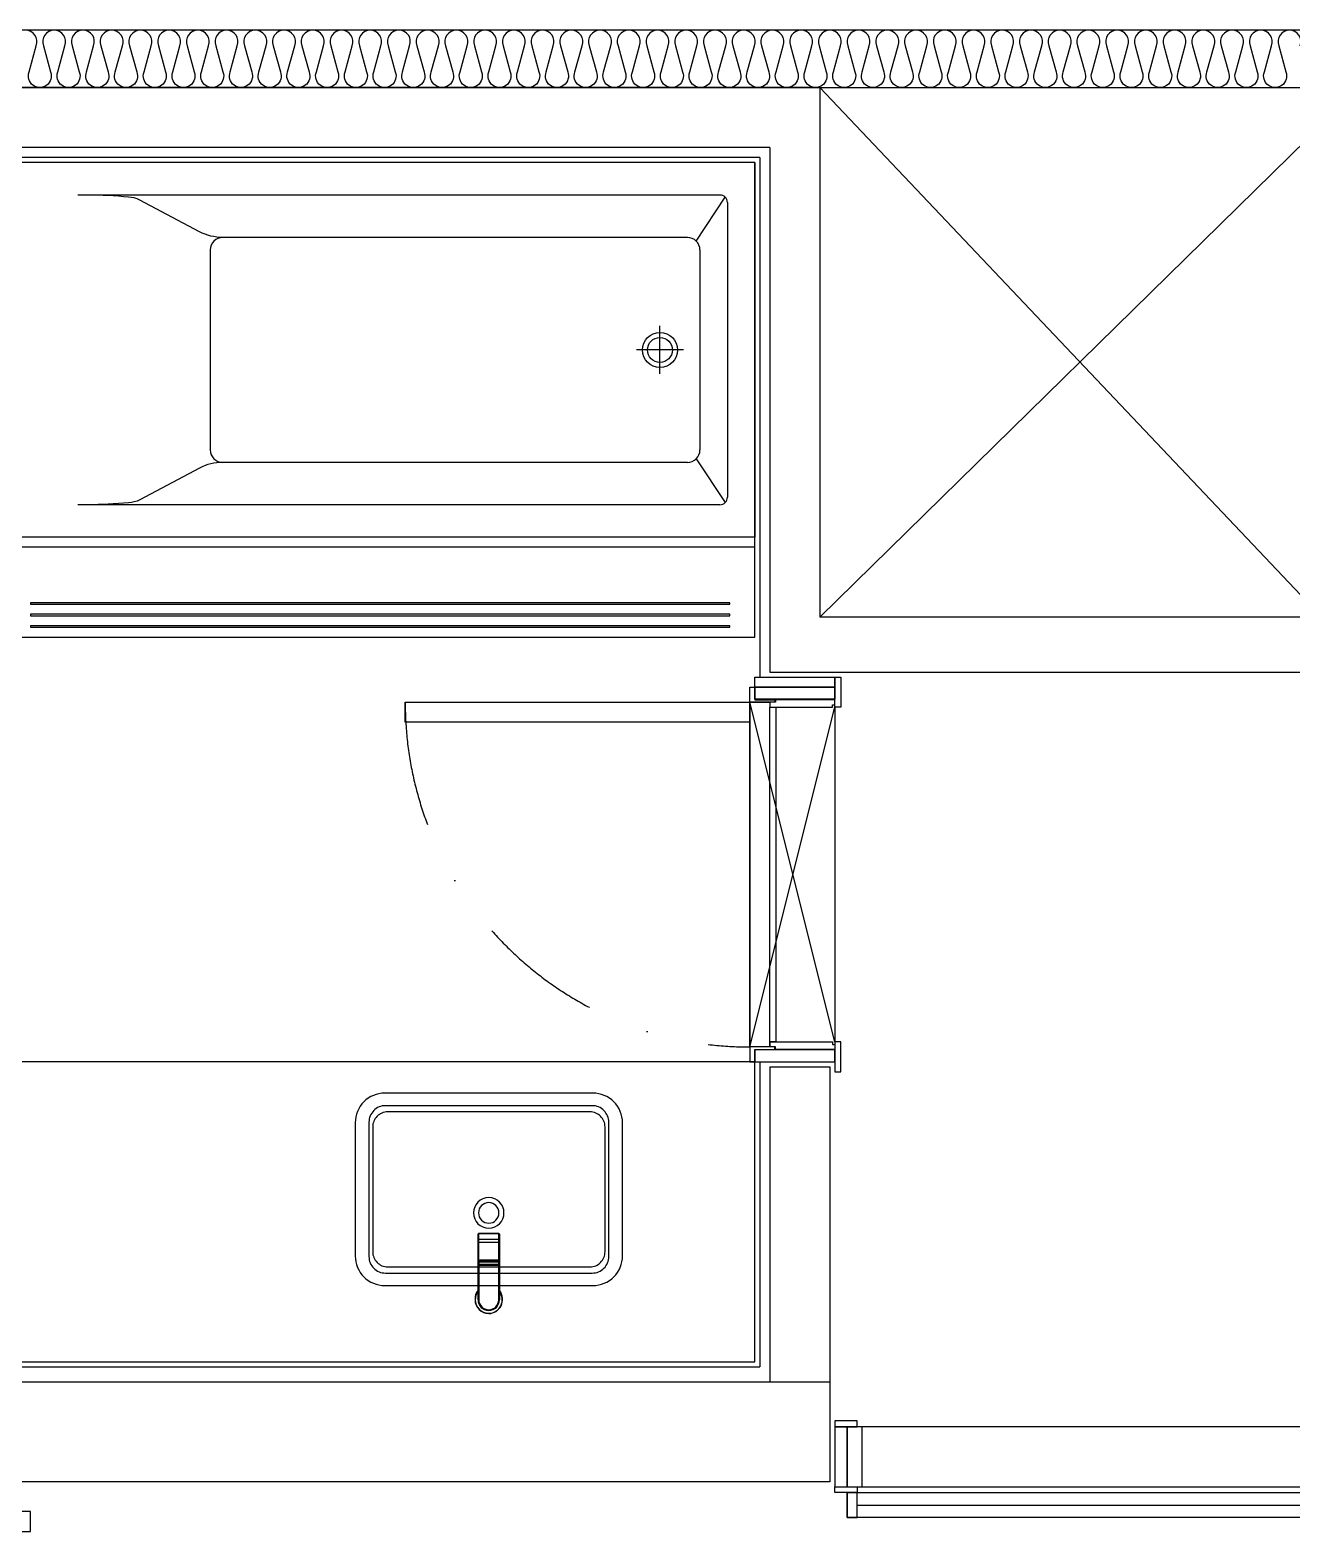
# Model space of a CAD drawing. Header units: millimetres. Extents: x -33000 to 294000, y 0 to 42408.
# Drawn here: x 241031 to 243556, y 16196 to 19210 of the extents above; entities that cross this region are included whole.
import ezdxf

# ---------------------------------------------------------------- set-up
doc = ezdxf.new("R2010")
doc.units = ezdxf.units.MM
doc.header["$LTSCALE"] = 50
doc.linetypes.add('DASHDOTX2', pattern=[2, 1, -0.5, 0, -0.5])
doc.layers.add('arch', color=8, linetype='Continuous')

# ---------------------------------------------------------------- blocks, each defined once
blk = doc.blocks.new('*U273')
at = {"linetype": 'Continuous', "ltscale": 4}
for points in [[(-982.8, 226.5), (-1000.8, 226.5), (-1000.8, 166.5), (-982.8, 166.5)], [(97.2, 176.5), (-842.8, 176.5), (-842.8, 136.5), (97.2, 136.5)], [(-982.8, -813.5), (-1000.8, -813.5), (-1000.8, -753.5), (-982.8, -753.5)]]:
    blk.add_lwpolyline(points, close=True, dxfattribs=at)
for points in [[(-982.8, 226.5), (-982.8, 206.5), (-842.8, 206.5), (-842.8, 226.5), (-982.8, 226.5), (-842.8, 206.5)], [(-982.8, 176.5), (-982.8, 171.5), (-977.8, 171.5), (-977.8, 166.5), (-882.8, 166.5), (-882.8, 176.5), (-982.8, 176.5)], [(-982.8, -763.5), (-982.8, -758.5), (-977.8, -758.5), (-977.8, -753.5), (-882.8, -753.5), (-882.8, -763.5), (-982.8, -763.5)]]:
    blk.add_lwpolyline(points)
for points in [[(-830.8, 226.5), (-830.8, 186.5), (-842.8, 186.5), (-842.8, 226.5)], [(-842.8, 176.5), (-842.8, 206.5), (-982.8, 206.5), (-982.8, 176.5)], [(-982.8, -763.5), (-982.8, 176.5), (-842.8, -763.5), (-842.8, 176.5)], [(-842.8, -763.5), (-842.8, -793.5), (-982.8, -793.5), (-982.8, -763.5)], [(-830.8, -813.5), (-830.8, -773.5), (-842.8, -773.5), (-842.8, -813.5)]]:
    blk.add_lwpolyline(points, close=True)
at = {"linetype": 'DASHDOTX2', "ltscale": 5}
blk.add_arc((-842.8, 176.5), 940, 270, 360, dxfattribs=at)
blk = doc.blocks.new('*U276')
at = {"linetype": 'Continuous', "ltscale": 4}
for points in [[(-12, 770), (-12, 710), (0, 710), (0, 770)], [(0, 726), (160, 726), (160, 750), (0, 750)], [(130, 720), (130, 710), (5, 710), (5, 715), (0, 715), (0, 725), (119, 725), (119, 720)], [(170, 750), (160, 750), (160, 725), (120, 725), (120, 720), (170, 720)], [(860, 30), (170, 30), (170, 70), (860, 70)], [(-12, -20), (-12, 40), (0, 40), (0, -20)], [(130, 30), (130, 40), (5, 40), (5, 35), (0, 35), (0, 25), (119, 25), (119, 30)], [(0, 24), (160, 24), (160, 0), (0, 0)], [(170, 0), (160, 0), (160, 25), (120, 25), (120, 30), (170, 30)]]:
    blk.add_lwpolyline(points, close=True, dxfattribs=at)
blk.add_lwpolyline([(170, 30), (170, 720), (0, 40), (0, 710)], close=True)
for points in [[(170, 30), (130, 30), (130, 40), (118, 40), (118, 710), (130, 710), (130, 720), (170, 720), (170, 30)], [(130, 710), (130, 40)]]:
    blk.add_lwpolyline(points)
at = {"linetype": 'DASHDOTX2', "ltscale": 5}
blk.add_arc((170, 30), 690, 0, 90, dxfattribs=at)
blk = doc.blocks.new('A$C16443C7E')
for p, q in [((0, 750), (-1500, 750)), ((-1500, 750), (-1500, 0)), ((0, 750), (0, 0)), ((-70, 685), (-1355, 685)), ((-117.3, 592.7), (-59.4, 680.6)), ((-55, 670), (-55, 80)), ((-1090, 575), (-1090, 175)), ((-135, 600), (-1065, 600)), ((-110, 575), (-110, 175)), ((-190, 326.9), (-190, 423.1)), ((-142.7, 375), (-237.3, 375)), ((-117.3, 157.3), (-59.4, 69.4)), ((-135, 150), (-1065, 150)), ((-70, 65), (-1355, 65)), ((0, 0), (-1500, 0))]:
    blk.add_line(p, q)
for points in [[(-1065, 600, -0.121757), (-1111.6, 611.5), (-1231.4, 675, 0.117115), (-1253.8, 680.8, 0.020278), (-1335, 685)], [(-1065, 150, 0.121757), (-1111.6, 138.5), (-1231.4, 75, -0.117115), (-1253.8, 69.2, -0.020278), (-1335, 65)]]:
    blk.add_lwpolyline(points, format="xyb")
for radius in [35, 25]:
    blk.add_circle((-190, 375), radius)
for centre, radius, start, end in [((-70, 670), 15, 0, 90), ((-1065, 575), 25, 90, 180), ((-135, 575), 25, 0, 90), ((-1065, 175), 25, 180, 270), ((-135, 175), 25, 270, 0), ((-70, 80), 15, 270, 0)]:
    blk.add_arc(centre, radius, start, end)

msp = doc.modelspace()

# ---------------------------------------------------------------- linework, layer by layer
at = {"layer": 'arch'}
msp.add_line((243666, 19209.6), (239766, 19209.6), dxfattribs=at)
at = {"layer": 'arch', "ltscale": 25}
for p, q in [((242611.2, 19094.6), (239631.2, 19094.6)), ((239771.2, 19094.6), (243781.2, 19094.6)), ((242611.2, 18034.6), (243691.2, 19094.6)), ((243691.2, 17954.6), (242611.2, 19094.6)), ((242611.2, 19094.6), (242611.2, 18034.6)), ((242511.2, 18974.6), (239751.2, 18974.6)), ((242511.2, 18974.6), (242511.2, 17924.6)), ((242491.2, 18954.6), (239771.2, 18954.6)), ((242491.2, 18954.6), (242491.2, 17914.6)), ((242481.2, 18174.6), (240981.2, 18174.6)), ((243691.2, 18034.6), (242611.2, 18034.6)), ((242511.2, 17924.6), (243801.2, 17924.6)), ((242491.2, 17144.6), (242491.2, 16534.6)), ((242511.2, 17134.6), (242511.2, 16504.6)), ((242511.2, 17134.6), (242631.2, 17134.6)), ((242631.2, 17134.6), (242631.2, 16504.6)), ((241927, 16789), (241927, 16800.1)), ((241927, 16784.2), (241927, 16789)), ((241928, 16801.1), (241969, 16801.1)), ((241928, 16801.1), (241928, 16801)), ((241969, 16801), (241928, 16801)), ((241928, 16801), (241928, 16789.9)), ((241928, 16789.9), (241969, 16789.9)), ((241928, 16789.9), (241928, 16784.2)), ((241969, 16801.1), (241969, 16801)), ((241969, 16789.9), (241969, 16801)), ((241969, 16784.2), (241969, 16789.9)), ((241970, 16800.1), (241970, 16789)), ((241970, 16789), (241970, 16784.2)), ((241927, 16668.7), (241927, 16784.2)), ((241927, 16784.2), (241928, 16784.2)), ((241928, 16784.2), (241969, 16784.2)), ((241928, 16784.2), (241928, 16746.4)), ((241969, 16784.2), (241970, 16784.2)), ((241969, 16746.4), (241969, 16784.2)), ((241970, 16784.2), (241970, 16668.7)), ((241927.5, 16743), (241927.5, 16744.9)), ((241927.5, 16740.6), (241927.5, 16743)), ((241927.5, 16737.1), (241927.5, 16740.6)), ((241927.5, 16668.7), (241927.5, 16737.1)), ((241928.5, 16737.1), (241927.5, 16737.1)), ((241928.5, 16742.4), (241928.5, 16740.1)), ((241928.5, 16737.1), (241928.5, 16740.1)), ((241928.5, 16740.1), (241968.5, 16740.1)), ((241928.5, 16737.1), (241928.5, 16668.7)), ((241968.5, 16737.1), (241928.5, 16737.1)), ((241966.5, 16747.6), (241930.5, 16747.6)), ((241930.5, 16747.6), (241930.5, 16747.3)), ((241930.5, 16747.3), (241930.5, 16745.4)), ((241966.5, 16747.3), (241930.5, 16747.3)), ((241930.5, 16745.4), (241930.5, 16744)), ((241930.5, 16745.4), (241966.5, 16745.4)), ((241966.5, 16744), (241930.5, 16744)), ((241966.5, 16747.6), (241966.5, 16747.3)), ((241966.5, 16745.4), (241966.5, 16747.3)), ((241966.5, 16745.4), (241966.5, 16744)), ((241968.5, 16740.1), (241968.5, 16742.4)), ((241968.5, 16737.1), (241968.5, 16740.1)), ((241968.5, 16668.7), (241968.5, 16737.1)), ((241969.5, 16737.1), (241968.5, 16737.1)), ((241969.5, 16744.9), (241969.5, 16743)), ((241969.5, 16743), (241969.5, 16740.6)), ((241969.5, 16737.1), (241969.5, 16740.6)), ((241969.5, 16737.1), (241969.5, 16668.7)), ((241969.9, 16668.7), (241970, 16668.7)), ((241922, 16660.9), (241922, 16661.4)), ((239771.2, 16534.6), (242491.2, 16534.6)), ((239631.2, 16504.6), (242631.2, 16504.6)), ((242631.2, 16504.6), (242631.2, 16304.6)), ((242631.2, 16304.6), (239631.2, 16304.6)), ((242686.2, 16257.6), (243646.2, 16257.6))]:
    msp.add_line(p, q, dxfattribs=at)
msp.add_lwpolyline([(243572.7, 19178.4, 0.524856), (243551.2, 19209.6, 0.524856), (243529.7, 19178.4), (243544, 19125.8, -1.449198), (243501, 19125.8), (243515.2, 19178.4, 0.524856), (243493.7, 19209.6, 0.524856), (243472.2, 19178.4), (243486.5, 19125.8, -1.449198), (243443.5, 19125.8), (243457.7, 19178.4, 0.524856), (243436.2, 19209.6, 0.524856), (243414.7, 19178.4), (243429, 19125.8, -1.449198), (243386, 19125.8), (243400.2, 19178.4, 0.524856), (243378.7, 19209.6, 0.524856), (243357.2, 19178.4), (243371.5, 19125.8, -1.449198), (243328.5, 19125.8), (243342.7, 19178.4, 0.524856), (243321.2, 19209.6, 0.524856), (243299.7, 19178.4), (243314, 19125.8, -1.449198), (243271, 19125.8), (243285.2, 19178.4, 0.524856), (243263.7, 19209.6, 0.524856), (243242.2, 19178.4), (243256.5, 19125.8, -1.449198), (243213.5, 19125.8), (243227.7, 19178.4, 0.524856), (243206.2, 19209.6, 0.524856), (243184.7, 19178.4), (243199, 19125.8, -1.449198), (243156, 19125.8), (243170.2, 19178.4, 0.524856), (243148.7, 19209.6, 0.524856), (243127.2, 19178.4), (243141.5, 19125.8, -1.449198), (243098.5, 19125.8), (243112.7, 19178.4, 0.524856), (243091.2, 19209.6, 0.524856), (243069.7, 19178.4), (243084, 19125.8, -1.449198), (243041, 19125.8), (243055.2, 19178.4, 0.524856), (243033.7, 19209.6, 0.524856), (243012.2, 19178.4), (243026.5, 19125.8, -1.449198), (242983.5, 19125.8), (242997.7, 19178.4, 0.524856), (242976.2, 19209.6, 0.524856), (242954.7, 19178.4), (242969, 19125.8, -1.449198), (242926, 19125.8), (242940.2, 19178.4, 0.524856), (242918.7, 19209.6, 0.524856), (242897.2, 19178.4), (242911.5, 19125.8, -1.449198), (242868.5, 19125.8), (242882.7, 19178.4, 0.524856), (242861.2, 19209.6, 0.524856), (242839.7, 19178.4), (242854, 19125.8, -1.449198), (242811, 19125.8), (242825.2, 19178.4, 0.524856), (242803.7, 19209.6, 0.524856), (242782.2, 19178.4), (242796.5, 19125.8, -1.449198), (242753.5, 19125.8), (242767.7, 19178.4, 0.524856), (242746.2, 19209.6, 0.524856), (242724.7, 19178.4), (242739, 19125.8, -1.449198), (242696, 19125.8), (242710.2, 19178.4, 0.524856), (242688.7, 19209.6, 0.524856), (242667.2, 19178.4), (242681.5, 19125.8, -1.449198), (242638.5, 19125.8), (242652.7, 19178.4, 0.524856), (242631.2, 19209.6, 0.524856), (242609.7, 19178.4), (242624, 19125.8, -1.449198), (242581, 19125.8), (242595.2, 19178.4, 0.524856), (242573.7, 19209.6, 0.524856), (242552.2, 19178.4), (242566.5, 19125.8, -1.449198), (242523.5, 19125.8), (242537.7, 19178.4, 0.524856), (242516.2, 19209.6, 0.524856), (242494.7, 19178.4), (242509, 19125.8, -1.449198), (242466, 19125.8), (242480.2, 19178.4, 0.524856), (242458.7, 19209.6, 0.524856), (242437.2, 19178.4), (242451.5, 19125.8, -1.449198), (242408.5, 19125.8), (242422.7, 19178.4, 0.524856), (242401.2, 19209.6, 0.524856), (242379.7, 19178.4), (242394, 19125.8, -1.449198), (242351, 19125.8), (242365.2, 19178.4, 0.524856), (242343.7, 19209.6, 0.524856), (242322.2, 19178.4), (242336.5, 19125.8, -1.449198), (242293.5, 19125.8), (242307.7, 19178.4, 0.524856), (242286.2, 19209.6, 0.524856), (242264.7, 19178.4), (242279, 19125.8, -1.449198), (242236, 19125.8), (242250.2, 19178.4, 0.524856), (242228.7, 19209.6, 0.524856), (242207.2, 19178.4), (242221.5, 19125.8, -1.449198), (242178.5, 19125.8), (242192.7, 19178.4, 0.524856), (242171.2, 19209.6, 0.524856), (242149.7, 19178.4), (242164, 19125.8, -1.449198), (242121, 19125.8), (242135.2, 19178.4, 0.524856), (242113.7, 19209.6, 0.524856), (242092.2, 19178.4), (242106.5, 19125.8, -1.449198), (242063.5, 19125.8), (242077.7, 19178.4, 0.524856), (242056.2, 19209.6, 0.524856), (242034.7, 19178.4), (242049, 19125.8, -1.449198), (242006, 19125.8), (242020.2, 19178.4, 0.524856), (241998.7, 19209.6, 0.524856), (241977.2, 19178.4), (241991.5, 19125.8, -1.449198), (241948.5, 19125.8), (241962.7, 19178.4, 0.524856), (241941.2, 19209.6, 0.524856), (241919.7, 19178.4), (241934, 19125.8, -1.449198), (241891, 19125.8), (241905.2, 19178.4, 0.524856), (241883.7, 19209.6, 0.524856), (241862.2, 19178.4), (241876.5, 19125.8, -1.449198), (241833.5, 19125.8), (241847.7, 19178.4, 0.524856), (241826.2, 19209.6, 0.524856), (241804.7, 19178.4), (241819, 19125.8, -1.449198), (241776, 19125.8), (241790.2, 19178.4, 0.524856), (241768.7, 19209.6, 0.524856), (241747.2, 19178.4), (241761.5, 19125.8, -1.449198), (241718.5, 19125.8), (241732.7, 19178.4, 0.524856), (241711.2, 19209.6, 0.524856), (241689.7, 19178.4), (241704, 19125.8, -1.449198), (241661, 19125.8), (241675.2, 19178.4, 0.524856), (241653.7, 19209.6, 0.524856), (241632.2, 19178.4), (241646.5, 19125.8, -1.449198), (241603.5, 19125.8), (241617.7, 19178.4, 0.524856), (241596.2, 19209.6, 0.524856), (241574.7, 19178.4), (241589, 19125.8, -1.449198), (241546, 19125.8), (241560.2, 19178.4, 0.524856), (241538.7, 19209.6, 0.524856), (241517.2, 19178.4), (241531.5, 19125.8, -1.449198), (241488.5, 19125.8), (241502.7, 19178.4, 0.524856), (241481.2, 19209.6, 0.524856), (241459.7, 19178.4), (241474, 19125.8, -1.449198), (241431, 19125.8), (241445.2, 19178.4, 0.524856), (241423.7, 19209.6, 0.524856), (241402.2, 19178.4), (241416.5, 19125.8, -1.449198), (241373.5, 19125.8), (241387.7, 19178.4, 0.524856), (241366.2, 19209.6, 0.524856), (241344.7, 19178.4), (241359, 19125.8, -1.449198), (241316, 19125.8), (241330.2, 19178.4, 0.524856), (241308.7, 19209.6, 0.524856), (241287.2, 19178.4), (241301.5, 19125.8, -1.449198), (241258.5, 19125.8), (241272.7, 19178.4, 0.524856), (241251.2, 19209.6, 0.524856), (241229.7, 19178.4), (241244, 19125.8, -1.449198), (241201, 19125.8), (241215.2, 19178.4, 0.524856), (241193.7, 19209.6, 0.524856), (241172.2, 19178.4), (241186.5, 19125.8, -1.449198), (241143.5, 19125.8), (241157.7, 19178.4, 0.524856), (241136.2, 19209.6, 0.524856), (241114.7, 19178.4), (241129, 19125.8, -1.449198), (241086, 19125.8), (241100.2, 19178.4, 0.524856), (241078.7, 19209.6, 0.524856), (241057.2, 19178.4), (241071.5, 19125.8, -1.449198), (241028.5, 19125.8), (241042.7, 19178.4, 0.524856), (241021.2, 19209.6, 0.524856)], format="xyb", dxfattribs=at)
at = {"layer": 'arch', "ltscale": 25, "elevation": 0}
msp.add_lwpolyline([(242481.2, 18944.6), (240881.2, 18944.6), (240881.2, 17994.6), (242481.2, 17994.6)], close=True, dxfattribs=at)
at = {"layer": 'arch', "ltscale": 25}
for points in [[(242431.2, 18063.6), (241031.2, 18063.6), (241031.2, 18060.6), (242431.2, 18060.6)], [(242431.2, 18040.6), (241031.2, 18040.6), (241031.2, 18037.6), (242431.2, 18037.6)], [(242431.2, 18017.6), (241031.2, 18017.6), (241031.2, 18014.6), (242431.2, 18014.6)], [(242481.2, 17914.6), (242641.2, 17914.6), (242641.2, 17894.6), (242481.2, 17894.6)], [(242481.2, 17144.6), (240681.2, 17144.6), (240681.2, 16544.6), (242481.2, 16544.6)], [(242641.2, 16426.6), (242641.2, 16414.6), (242686.2, 16414.6), (242686.2, 16426.6)], [(242666.2, 16414.6), (242641.2, 16414.6), (242641.2, 16294.6), (242666.2, 16294.6)], [(242666.2, 16414.6), (242666.2, 16294.6), (242696.2, 16294.6), (242696.2, 16414.6)], [(243666.2, 16414.6), (242666.2, 16414.6), (242666.2, 16294.6), (243666.2, 16294.6)], [(242641.2, 16282.6), (242641.2, 16294.6), (242686.2, 16294.6), (242686.2, 16282.6)], [(242686.2, 16282.6), (242666.2, 16282.6), (242666.2, 16232.6), (242686.2, 16232.6)], [(243666.2, 16232.6), (242666.2, 16232.6), (242666.2, 16282.6), (243666.2, 16282.6)]]:
    msp.add_lwpolyline(points, close=True, dxfattribs=at)
for points in [[(242157.2, 17082.1), (241740.2, 17082.1, 0.414214), (241681.2, 17023.1), (241681.2, 16756.1, 0.414214), (241740.2, 16697.1), (242157.2, 16697.1, 0.414214), (242216.2, 16756.1), (242216.2, 17023.1, 0.414214)], [(242155.7, 17057.1), (241741.7, 17057.1, 0.414214), (241708.7, 17024.1), (241708.7, 16755.1, 0.414214), (241741.7, 16722.1), (242155.7, 16722.1, 0.414214), (242188.7, 16755.1), (242188.7, 17024.1, 0.414214)], [(242151.2, 17044.6), (241746.2, 17044.6, 0.414214), (241716.2, 17014.6), (241716.2, 16764.6, 0.414214), (241746.2, 16734.6), (242151.2, 16734.6, 0.414214), (242181.2, 16764.6), (242181.2, 17014.6, 0.414214)]]:
    msp.add_lwpolyline(points, format="xyb", close=True, dxfattribs=at)
for centre, radius, start, end in [((241948.5, 16842.5), 30.5, 90, 270), ((241948.5, 16842.5), 20.5, 90, 270), ((241948.5, 16842.5), 30.5, 270, 90), ((241948.5, 16842.5), 20.5, 270, 90), ((241948.4, 16670.5), 27.5, 141.0962, 185.0586), ((241948.5, 16668.7), 27.5, 141.4237, 180), ((241948.5, 16668.7), 27.5, 180, 270), ((241948.5, 16668.7), 27, 142.7738, 180), ((241948.5, 16668.7), 27, 180, 270), ((241948.5, 16668.7), 21.5, 180, 0), ((241948.5, 16668.7), 21, 180, 0), ((241948.5, 16668.7), 20, 180, 0), ((241948.5, 16668.7), 27.5, 270, 38.5706), ((241948.5, 16668.7), 27, 270, 37.2206), ((241948.4, 16670.5), 27.5, 1.3012, 38.2367)]:
    msp.add_arc(centre, radius, start, end, dxfattribs=at)
for centre, major_axis, ratio, start_param, end_param in [((241928, 16800.1), (-1, 0), 0.984808, 4.712389, 6.283185), ((241928, 16800.1), (-1, 0), 0.885427, 4.712389, 6.283185), ((241928, 16789), (-1, 0), 0.885427, 4.712389, 6.283185), ((241969, 16800.1), (-1, 0), 0.984808, 3.141593, 4.712389), ((241969, 16800.1), (-1, 0), 0.885427, 3.141593, 4.712389), ((241969, 16789), (-1, 0), 0.885427, 3.141593, 4.712389), ((241930.5, 16744.9), (-3, 0), 0.792599, 4.712389, 6.283185), ((241930.5, 16743), (-3, 0), 0.792599, 4.712389, 6.283185), ((241928.5, 16743), (1, 0), 0.594178, 3.141593, 4.712389), ((241928.5, 16740.6), (1, 0), 0.594178, 3.141593, 4.712389), ((241930.5, 16742.4), (-2, 0), 0.805877, 4.712389, 6.283185), ((241966.5, 16744.9), (-3, 0), 0.792599, 3.141593, 4.712389), ((241966.5, 16743), (-3, 0), 0.792599, 3.141593, 4.712389), ((241966.5, 16742.4), (-2, 0), 0.805877, 3.141593, 4.712389), ((241968.5, 16743), (1, 0), 0.594178, 4.712389, 6.283185), ((241968.5, 16740.6), (1, 0), 0.594178, 4.712389, 6.283185)]:
    msp.add_ellipse(centre, major_axis=major_axis, ratio=ratio, start_param=start_param, end_param=end_param, dxfattribs=at)
for points, knots in [([(241930.5, 16747.6), (241930.4, 16747.6), (241930, 16747.5), (241929.5, 16747.4), (241928.9, 16747.1), (241928.3, 16746.8), (241927.9, 16746.3), (241927.6, 16745.7), (241927.5, 16745.3), (241927.5, 16745), (241927.5, 16744.9)], [0, 0, 0, 0, 0.085665, 0.23174, 0.378994, 0.526676, 0.673487, 0.817717, 0.958286, 1, 1, 1, 1]), ([(241969.5, 16744.9), (241969.5, 16745.1), (241969.5, 16745.4), (241969.3, 16745.9), (241969, 16746.4), (241968.6, 16746.8), (241968.1, 16747.2), (241967.5, 16747.4), (241967, 16747.5), (241966.6, 16747.6), (241966.5, 16747.6)], [0, 0, 0, 0, 0.094284, 0.229492, 0.364473, 0.500943, 0.639931, 0.781485, 0.925041, 1, 1, 1, 1]), ([(241921.8, 16677.1), (241921.7, 16676.9), (241921.6, 16676.7), (241921.4, 16676.2), (241921.3, 16675.9), (241921.3, 16675.6), (241921.3, 16675.6), (241921.3, 16675.5), (241921.3, 16675.4), (241921.3, 16675.3), (241921.2, 16675.1), (241921.2, 16674.9), (241921.2, 16674.8)], [0, 0, 0, 0, 0.282768, 0.282768, 0.641384, 0.641384, 0.686211, 0.686211, 0.731038, 0.820692, 0.820692, 1, 1, 1, 1])]:
    msp.add_open_spline(points, degree=3, knots=knots, dxfattribs=at)
for points in [[(241921.2, 16674.8), (241921.2, 16674.7), (241921.2, 16674.6), (241921.2, 16674.6)], [(241922, 16660.9), (241922.1, 16660.9), (241922.1, 16660.9), (241922.2, 16661)]]:
    msp.add_open_spline(points, degree=3, dxfattribs=at)

# ---------------------------------------------------------------- block references
for name, p in [('A$C16443C7E', (242481.2, 18194.6)), ('*U273', (240934, 16068.1))]:
    msp.add_blockref(name, p, dxfattribs=at)
at = {"layer": 'arch', "ltscale": 25, "rotation": 180}
msp.add_blockref('*U276', (242641.2, 17894.6), dxfattribs=at)

doc.saveas('drawing.dxf')
